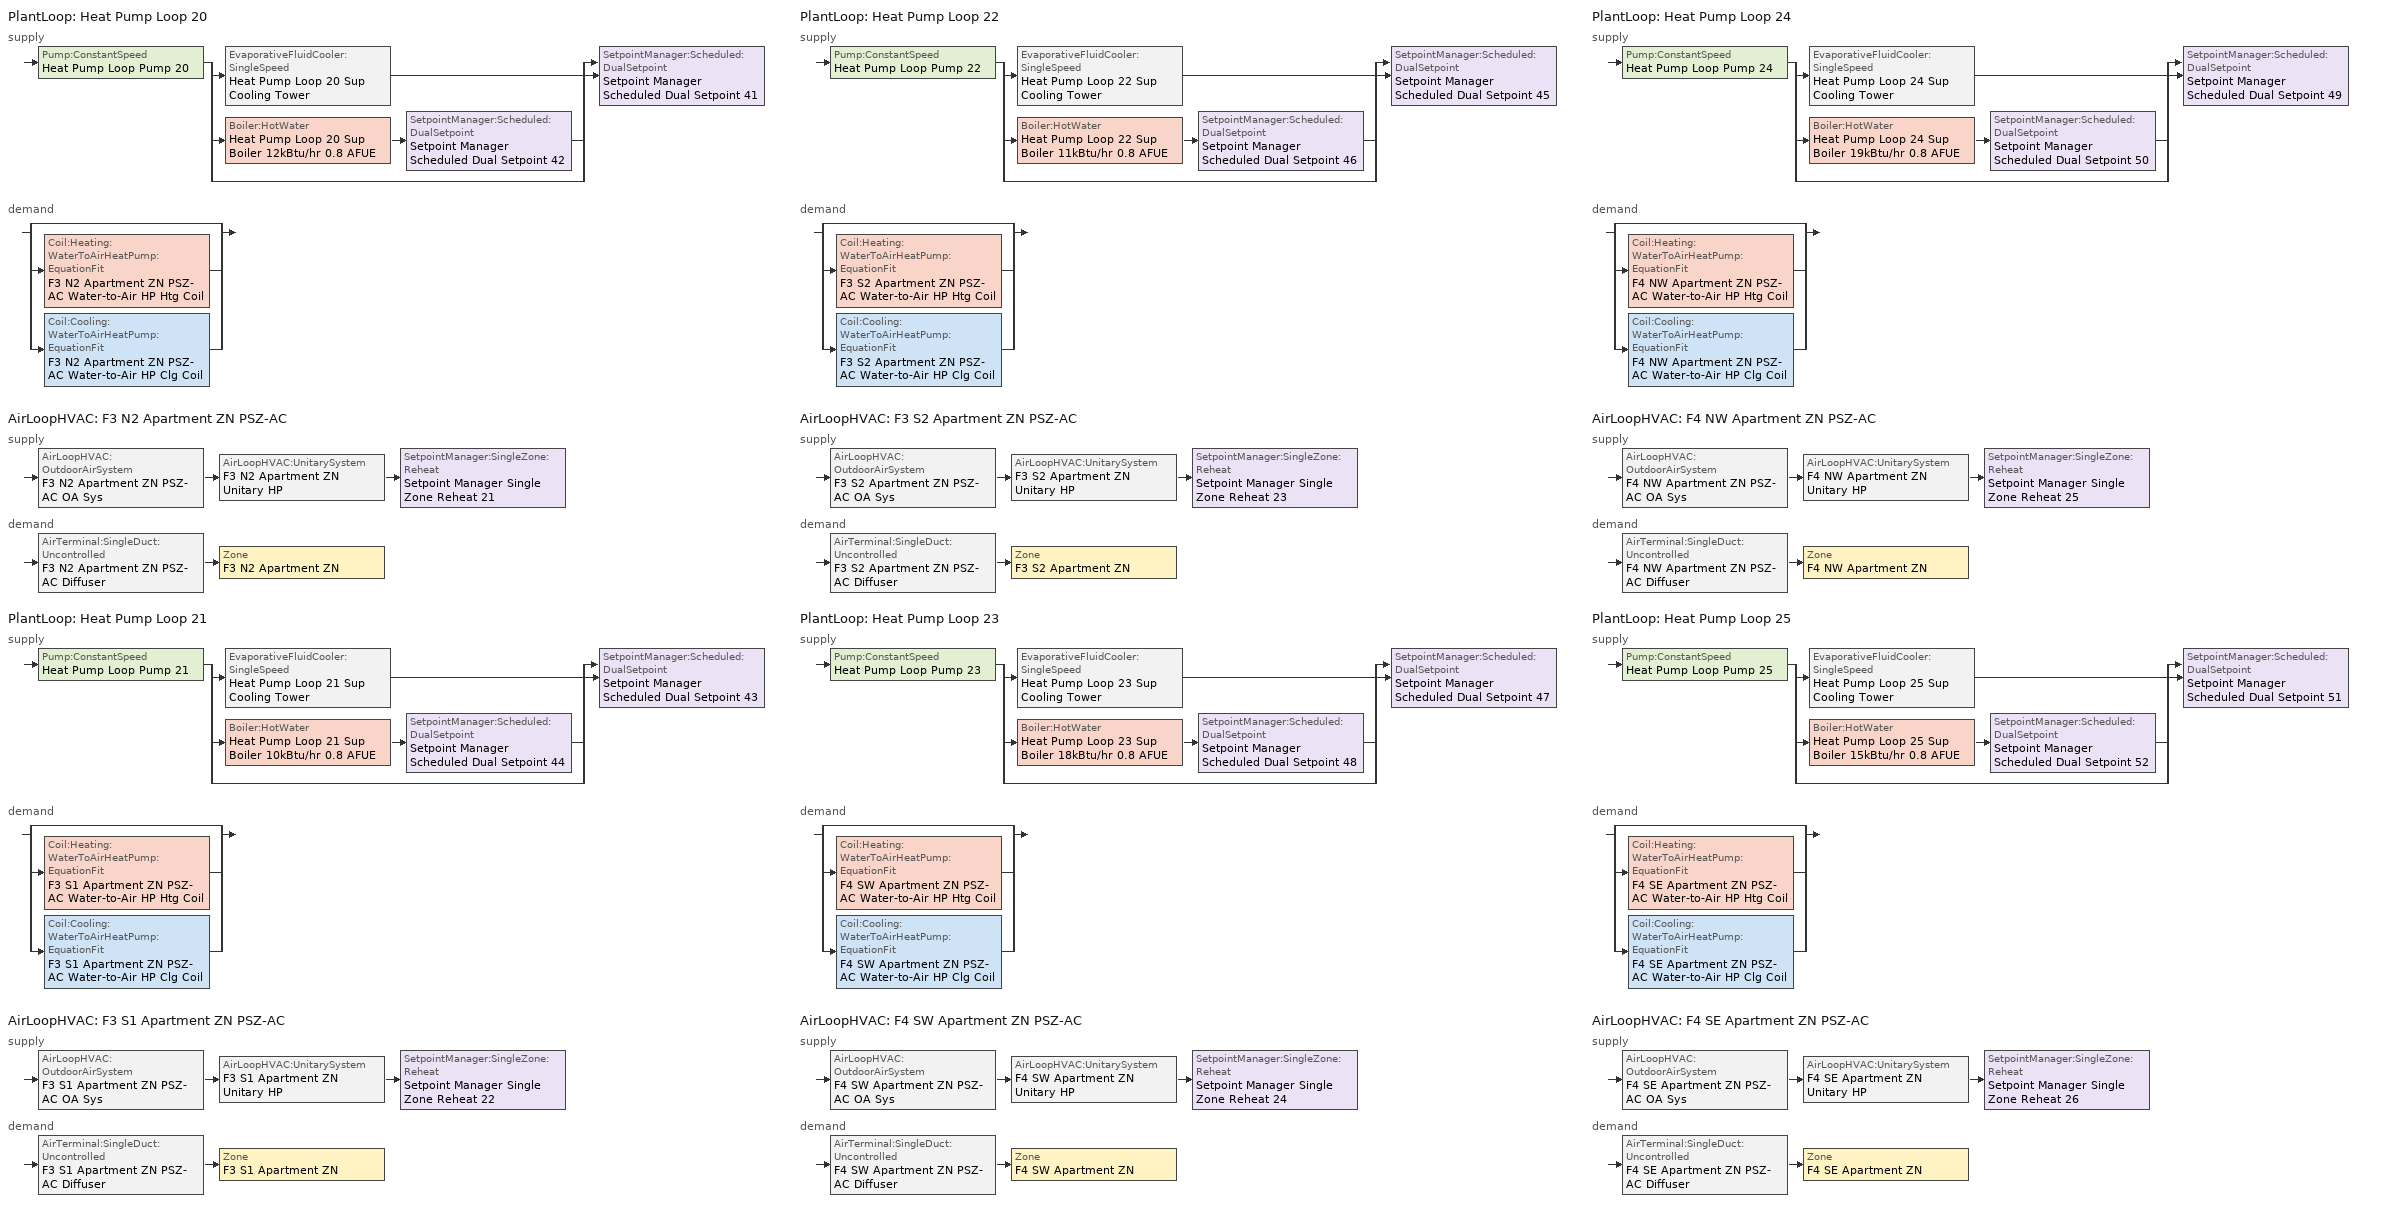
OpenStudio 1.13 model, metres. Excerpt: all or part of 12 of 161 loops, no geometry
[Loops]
PlantLoop 'Heat Pump Loop 20'
 supply: Pump:ConstantSpeed 'Heat Pump Loop Pump 20' > split
  | EvaporativeFluidCooler:SingleSpeed 'Heat Pump Loop 20 Sup Cooling Tower'
  | Boiler:HotWater 'Heat Pump Loop 20 Sup Boiler 12kBtu/hr 0.8 AFUE' > SetpointManager:Scheduled:DualSetpoint 'Setpoint Manager Scheduled Dual Setpoint 42'
  | bypass
  join > SetpointManager:Scheduled:DualSetpoint 'Setpoint Manager Scheduled Dual Setpoint 41'
 demand: split
  | bypass
  | Coil:Heating:WaterToAirHeatPump:EquationFit 'F3 N2 Apartment ZN PSZ-AC Water-to-Air HP Htg Coil'
  | Coil:Cooling:WaterToAirHeatPump:EquationFit 'F3 N2 Apartment ZN PSZ-AC Water-to-Air HP Clg Coil'
AirLoopHVAC 'F3 N2 Apartment ZN PSZ-AC'
 supply: AirLoopHVAC:OutdoorAirSystem 'F3 N2 Apartment ZN PSZ-AC OA Sys' > AirLoopHVAC:UnitarySystem 'F3 N2 Apartment ZN Unitary HP' > SetpointManager:SingleZone:Reheat 'Setpoint Manager Single Zone Reheat 21'
 demand: AirTerminal:SingleDuct:Uncontrolled 'F3 N2 Apartment ZN PSZ-AC Diffuser' > Zone 'F3 N2 Apartment ZN'
PlantLoop 'Heat Pump Loop 21'
 supply: Pump:ConstantSpeed 'Heat Pump Loop Pump 21' > split
  | EvaporativeFluidCooler:SingleSpeed 'Heat Pump Loop 21 Sup Cooling Tower'
  | Boiler:HotWater 'Heat Pump Loop 21 Sup Boiler 10kBtu/hr 0.8 AFUE' > SetpointManager:Scheduled:DualSetpoint 'Setpoint Manager Scheduled Dual Setpoint 44'
  | bypass
  join > SetpointManager:Scheduled:DualSetpoint 'Setpoint Manager Scheduled Dual Setpoint 43'
 demand: split
  | bypass
  | Coil:Heating:WaterToAirHeatPump:EquationFit 'F3 S1 Apartment ZN PSZ-AC Water-to-Air HP Htg Coil'
  | Coil:Cooling:WaterToAirHeatPump:EquationFit 'F3 S1 Apartment ZN PSZ-AC Water-to-Air HP Clg Coil'
AirLoopHVAC 'F3 S1 Apartment ZN PSZ-AC'
 supply: AirLoopHVAC:OutdoorAirSystem 'F3 S1 Apartment ZN PSZ-AC OA Sys' > AirLoopHVAC:UnitarySystem 'F3 S1 Apartment ZN Unitary HP' > SetpointManager:SingleZone:Reheat 'Setpoint Manager Single Zone Reheat 22'
 demand: AirTerminal:SingleDuct:Uncontrolled 'F3 S1 Apartment ZN PSZ-AC Diffuser' > Zone 'F3 S1 Apartment ZN'
PlantLoop 'Heat Pump Loop 22'
 supply: Pump:ConstantSpeed 'Heat Pump Loop Pump 22' > split
  | EvaporativeFluidCooler:SingleSpeed 'Heat Pump Loop 22 Sup Cooling Tower'
  | Boiler:HotWater 'Heat Pump Loop 22 Sup Boiler 11kBtu/hr 0.8 AFUE' > SetpointManager:Scheduled:DualSetpoint 'Setpoint Manager Scheduled Dual Setpoint 46'
  | bypass
  join > SetpointManager:Scheduled:DualSetpoint 'Setpoint Manager Scheduled Dual Setpoint 45'
 demand: split
  | bypass
  | Coil:Heating:WaterToAirHeatPump:EquationFit 'F3 S2 Apartment ZN PSZ-AC Water-to-Air HP Htg Coil'
  | Coil:Cooling:WaterToAirHeatPump:EquationFit 'F3 S2 Apartment ZN PSZ-AC Water-to-Air HP Clg Coil'
AirLoopHVAC 'F3 S2 Apartment ZN PSZ-AC'
 supply: AirLoopHVAC:OutdoorAirSystem 'F3 S2 Apartment ZN PSZ-AC OA Sys' > AirLoopHVAC:UnitarySystem 'F3 S2 Apartment ZN Unitary HP' > SetpointManager:SingleZone:Reheat 'Setpoint Manager Single Zone Reheat 23'
 demand: AirTerminal:SingleDuct:Uncontrolled 'F3 S2 Apartment ZN PSZ-AC Diffuser' > Zone 'F3 S2 Apartment ZN'
PlantLoop 'Heat Pump Loop 23'
 supply: Pump:ConstantSpeed 'Heat Pump Loop Pump 23' > split
  | EvaporativeFluidCooler:SingleSpeed 'Heat Pump Loop 23 Sup Cooling Tower'
  | Boiler:HotWater 'Heat Pump Loop 23 Sup Boiler 18kBtu/hr 0.8 AFUE' > SetpointManager:Scheduled:DualSetpoint 'Setpoint Manager Scheduled Dual Setpoint 48'
  | bypass
  join > SetpointManager:Scheduled:DualSetpoint 'Setpoint Manager Scheduled Dual Setpoint 47'
 demand: split
  | bypass
  | Coil:Heating:WaterToAirHeatPump:EquationFit 'F4 SW Apartment ZN PSZ-AC Water-to-Air HP Htg Coil'
  | Coil:Cooling:WaterToAirHeatPump:EquationFit 'F4 SW Apartment ZN PSZ-AC Water-to-Air HP Clg Coil'
AirLoopHVAC 'F4 SW Apartment ZN PSZ-AC'
 supply: AirLoopHVAC:OutdoorAirSystem 'F4 SW Apartment ZN PSZ-AC OA Sys' > AirLoopHVAC:UnitarySystem 'F4 SW Apartment ZN Unitary HP' > SetpointManager:SingleZone:Reheat 'Setpoint Manager Single Zone Reheat 24'
 demand: AirTerminal:SingleDuct:Uncontrolled 'F4 SW Apartment ZN PSZ-AC Diffuser' > Zone 'F4 SW Apartment ZN'
PlantLoop 'Heat Pump Loop 24'
 supply: Pump:ConstantSpeed 'Heat Pump Loop Pump 24' > split
  | EvaporativeFluidCooler:SingleSpeed 'Heat Pump Loop 24 Sup Cooling Tower'
  | Boiler:HotWater 'Heat Pump Loop 24 Sup Boiler 19kBtu/hr 0.8 AFUE' > SetpointManager:Scheduled:DualSetpoint 'Setpoint Manager Scheduled Dual Setpoint 50'
  | bypass
  join > SetpointManager:Scheduled:DualSetpoint 'Setpoint Manager Scheduled Dual Setpoint 49'
 demand: split
  | bypass
  | Coil:Heating:WaterToAirHeatPump:EquationFit 'F4 NW Apartment ZN PSZ-AC Water-to-Air HP Htg Coil'
  | Coil:Cooling:WaterToAirHeatPump:EquationFit 'F4 NW Apartment ZN PSZ-AC Water-to-Air HP Clg Coil'
AirLoopHVAC 'F4 NW Apartment ZN PSZ-AC'
 supply: AirLoopHVAC:OutdoorAirSystem 'F4 NW Apartment ZN PSZ-AC OA Sys' > AirLoopHVAC:UnitarySystem 'F4 NW Apartment ZN Unitary HP' > SetpointManager:SingleZone:Reheat 'Setpoint Manager Single Zone Reheat 25'
 demand: AirTerminal:SingleDuct:Uncontrolled 'F4 NW Apartment ZN PSZ-AC Diffuser' > Zone 'F4 NW Apartment ZN'
PlantLoop 'Heat Pump Loop 25'
 supply: Pump:ConstantSpeed 'Heat Pump Loop Pump 25' > split
  | EvaporativeFluidCooler:SingleSpeed 'Heat Pump Loop 25 Sup Cooling Tower'
  | Boiler:HotWater 'Heat Pump Loop 25 Sup Boiler 15kBtu/hr 0.8 AFUE' > SetpointManager:Scheduled:DualSetpoint 'Setpoint Manager Scheduled Dual Setpoint 52'
  | bypass
  join > SetpointManager:Scheduled:DualSetpoint 'Setpoint Manager Scheduled Dual Setpoint 51'
 demand: split
  | bypass
  | Coil:Heating:WaterToAirHeatPump:EquationFit 'F4 SE Apartment ZN PSZ-AC Water-to-Air HP Htg Coil'
  | Coil:Cooling:WaterToAirHeatPump:EquationFit 'F4 SE Apartment ZN PSZ-AC Water-to-Air HP Clg Coil'
AirLoopHVAC 'F4 SE Apartment ZN PSZ-AC'
 supply: AirLoopHVAC:OutdoorAirSystem 'F4 SE Apartment ZN PSZ-AC OA Sys' > AirLoopHVAC:UnitarySystem 'F4 SE Apartment ZN Unitary HP' > SetpointManager:SingleZone:Reheat 'Setpoint Manager Single Zone Reheat 26'
 demand: AirTerminal:SingleDuct:Uncontrolled 'F4 SE Apartment ZN PSZ-AC Diffuser' > Zone 'F4 SE Apartment ZN'
[EvaporativeFluidCooler:SingleSpeed] Design Air Flow Rate {m3/s}=autosize; Fan Power at Design Air Flow Rate {W}=autosize; Design Spray Water Flow Rate {m3/s}=0.002208; Performance Input Method=UFactorTimesAreaAndDesignWaterFlowRate; U-factor Times Area Value at Design Air Flow Rate {W/K}=autosize; Design Water Flow Rate {m3/s}=autosize; Capacity Control=FanCycling; Sizing Factor=1; Evaporation Loss Mode=SaturatedExit; Drift Loss Percent {percent}=0.008; Blowdown Calculation Mode=ConcentrationRatio; Blowdown Concentration Ratio=3
Heat Pump Loop 20 Sup Cooling Tower; Heat Pump Loop 21 Sup Cooling Tower; Heat Pump Loop 22 Sup Cooling Tower; Heat Pump Loop 23 Sup Cooling Tower; Heat Pump Loop 24 Sup Cooling Tower; Heat Pump Loop 25 Sup Cooling Tower
[Sizing:Zone] Zone Cooling Design Supply Air Temperature Input Method=SupplyAirTemperature; Zone Cooling Design Supply Air Temperature {C}=12.8; Zone Cooling Design Supply Air Temperature Difference {deltaC}=11.11; Zone Heating Design Supply Air Temperature Input Method=SupplyAirTemperature; Zone Heating Design Supply Air Temperature {C}=40; Zone Heating Design Supply Air Temperature Difference {deltaC}=11.11; Zone Cooling Design Supply Air Humidity Ratio {kg-H2O/kg-air}=0.0085; Zone Heating Design Supply Air Humidity Ratio {kg-H2O/kg-air}=0.008; Cooling Design Air Flow Method=DesignDay; Heating Design Air Flow Method=DesignDay; Account for Dedicated Outdoor Air System=No; Dedicated Outdoor Air System Control Strategy=NeutralSupplyAir; Dedicated Outdoor Air Low Setpoint Temperature for Design {C}=autosize; Dedicated Outdoor Air High Setpoint Temperature for Design {C}=autosize
F4 SW Apartment ZN; F4 SE Apartment ZN; F4 NW Apartment ZN; F3 N2 Apartment ZN; F3 S2 Apartment ZN; F3 S1 Apartment ZN
[Zone equipment]
F4 SW Apartment ZN: F4 SW Apartment ZN PSZ-AC Diffuser
F4 SE Apartment ZN: F4 SE Apartment ZN PSZ-AC Diffuser
F4 NW Apartment ZN: F4 NW Apartment ZN PSZ-AC Diffuser
F3 N2 Apartment ZN: F3 N2 Apartment ZN PSZ-AC Diffuser
F3 S2 Apartment ZN: F3 S2 Apartment ZN PSZ-AC Diffuser
F3 S1 Apartment ZN: F3 S1 Apartment ZN PSZ-AC Diffuser
[PlantLoop] Fluid Type=Water; Maximum Loop Temperature {C}=80; Minimum Loop Temperature {C}=5; Plant Loop Volume {m3}=Autocalculate; Load Distribution Scheme=Optimal
Heat Pump Loop 20; Heat Pump Loop 21; Heat Pump Loop 22; Heat Pump Loop 23; Heat Pump Loop 24; Heat Pump Loop 25
[Sizing:Plant] Loop Type=Heating; Design Loop Exit Temperature {C}=39; Loop Design Temperature Difference {deltaC}=11; Sizing Option=NonCoincident; Zone Timesteps in Averaging Window=1; Coincident Sizing Factor Mode=None
Heat Pump Loop 20; Heat Pump Loop 21; Heat Pump Loop 22; Heat Pump Loop 23; Heat Pump Loop 24; Heat Pump Loop 25
[SetpointManager:Scheduled:DualSetpoint]
Name | High Setpoint Schedule | Low Setpoint Schedule
Setpoint Manager Scheduled Dual Setpoint 41; Setpoint Manager Scheduled Dual Setpoint 42 | Heat Pump Loop High Temp - 65F 20 | Heat Pump Loop Low Temp - 41F 20
Setpoint Manager Scheduled Dual Setpoint 43; Setpoint Manager Scheduled Dual Setpoint 44 | Heat Pump Loop High Temp - 65F 21 | Heat Pump Loop Low Temp - 41F 21
Setpoint Manager Scheduled Dual Setpoint 45; Setpoint Manager Scheduled Dual Setpoint 46 | Heat Pump Loop High Temp - 65F 22 | Heat Pump Loop Low Temp - 41F 22
Setpoint Manager Scheduled Dual Setpoint 47; Setpoint Manager Scheduled Dual Setpoint 48 | Heat Pump Loop High Temp - 65F 23 | Heat Pump Loop Low Temp - 41F 23
Setpoint Manager Scheduled Dual Setpoint 49; Setpoint Manager Scheduled Dual Setpoint 50 | Heat Pump Loop High Temp - 65F 24 | Heat Pump Loop Low Temp - 41F 24
Setpoint Manager Scheduled Dual Setpoint 51; Setpoint Manager Scheduled Dual Setpoint 52 | Heat Pump Loop High Temp - 65F 25 | Heat Pump Loop Low Temp - 41F 25
[Pump:ConstantSpeed] Rated Flow Rate {m3/s}=autosize; Rated Pump Head {Pa}=179344; Rated Power Consumption {W}=autosize; Motor Efficiency=0.855; Fraction of Motor Inefficiencies to Fluid Stream=0; Pump Control Type=Intermittent
Heat Pump Loop Pump 20; Heat Pump Loop Pump 21; Heat Pump Loop Pump 22; Heat Pump Loop Pump 23; Heat Pump Loop Pump 24; Heat Pump Loop Pump 25
[Boiler:HotWater] Nominal Thermal Efficiency=0.8; Design Water Outlet Temperature {C}=30; Minimum Part Load Ratio=0; Maximum Part Load Ratio=1.2; Optimum Part Load Ratio=1; Water Outlet Upper Temperature Limit {C}=99; Boiler Flow Mode=ConstantFlow; Parasitic Electric Load {W}=0; Sizing Factor=1
Name | Normalized Boiler Efficiency Curve
Heat Pump Loop 20 Sup Boiler 12kBtu/hr 0.8 AFUE | Boiler with No Minimum Turndown 12
Heat Pump Loop 21 Sup Boiler 10kBtu/hr 0.8 AFUE | Boiler with No Minimum Turndown 13
Heat Pump Loop 22 Sup Boiler 11kBtu/hr 0.8 AFUE | Boiler with No Minimum Turndown 14
Heat Pump Loop 23 Sup Boiler 18kBtu/hr 0.8 AFUE | Boiler with No Minimum Turndown 15
Heat Pump Loop 24 Sup Boiler 19kBtu/hr 0.8 AFUE | Boiler with No Minimum Turndown 16
Heat Pump Loop 25 Sup Boiler 15kBtu/hr 0.8 AFUE | Boiler with No Minimum Turndown 17
[AirLoopHVAC] Availability Schedule=Always On Discrete; Design Supply Air Flow Rate {m3/s}=AutoSize
Name | Availability Manager
F3 N2 Apartment ZN PSZ-AC | Availability Manager Night Cycle 21
F3 S1 Apartment ZN PSZ-AC | Availability Manager Night Cycle 22
F3 S2 Apartment ZN PSZ-AC | Availability Manager Night Cycle 23
F4 SW Apartment ZN PSZ-AC | Availability Manager Night Cycle 24
F4 NW Apartment ZN PSZ-AC | Availability Manager Night Cycle 25
F4 SE Apartment ZN PSZ-AC | Availability Manager Night Cycle 26
[Sizing:System] Type of Load to Size On=Sensible; Design Outdoor Air Flow Rate {m3/s}=Autosize; Minimum System Air Flow Ratio=1; Preheat Design Temperature {C}=7; Preheat Design Humidity Ratio {kg-H2O/kg-Air}=0.008; Precool Design Temperature {C}=12.8; Precool Design Humidity Ratio {kg-H2O/kg-Air}=0.008; Central Cooling Design Supply Air Temperature {C}=12.8; Central Heating Design Supply Air Temperature {C}=40; Sizing Option=Coincident; 100% Outdoor Air in Cooling=No; 100% Outdoor Air in Heating=No; Central Cooling Design Supply Air Humidity Ratio {kg-H2O/kg-Air}=0.0085; Central Heating Design Supply Air Humidity Ratio {kg-H2O/kg-Air}=0.008; Cooling Design Air Flow Method=DesignDay; Cooling Design Air Flow Rate {m3/s}=0; Heating Design Air Flow Method=DesignDay; Heating Design Air Flow Rate {m3/s}=0; System Outdoor Air Method=ZoneSum; Zone Maximum Outdoor Air Fraction=1; Cooling Supply Air Flow Rate Per Floor Area {m3/s-m2}=0.00996765; Cooling Fraction of Autosized Cooling Supply Air Flow Rate=1; Cooling Supply Air Flow Rate Per Unit Cooling Capacity {m3/s-W}=3.94755e-05; Heating Supply Air Flow Rate Per Floor Area {m3/s-m2}=0.00996765; Heating Fraction of Autosized Heating Supply Air Flow Rate=1; Heating Fraction of Autosized Cooling Supply Air Flow Rate=1; Heating Supply Air Flow Rate Per Unit Heating Capacity {m3/s-W}=3.15882e-05; Cooling Design Capacity Method=CoolingDesignCapacity; Cooling Design Capacity {W}=autosize; Cooling Design Capacity Per Floor Area {W/m2}=234.7; Fraction of Autosized Cooling Design Capacity=1; Heating Design Capacity Method=HeatingDesignCapacity; Heating Design Capacity {W}=autosize; Heating Design Capacity Per Floor Area {W/m2}=157; Fraction of Autosized Heating Design Capacity=1; Central Cooling Capacity Control Method=OnOff
F3 N2 Apartment ZN PSZ-AC; F3 S1 Apartment ZN PSZ-AC; F3 S2 Apartment ZN PSZ-AC; F4 SW Apartment ZN PSZ-AC; F4 NW Apartment ZN PSZ-AC; F4 SE Apartment ZN PSZ-AC
[SetpointManager:SingleZone:Reheat] Minimum Supply Air Temperature {C}=-99; Maximum Supply Air Temperature {C}=50
Name | Control Zone
Setpoint Manager Single Zone Reheat 21 | F3 N2 Apartment ZN
Setpoint Manager Single Zone Reheat 22 | F3 S1 Apartment ZN
Setpoint Manager Single Zone Reheat 23 | F3 S2 Apartment ZN
Setpoint Manager Single Zone Reheat 24 | F4 SW Apartment ZN
Setpoint Manager Single Zone Reheat 25 | F4 NW Apartment ZN
Setpoint Manager Single Zone Reheat 26 | F4 SE Apartment ZN
[Fan:OnOff] Availability Schedule=Always On; Fan Efficiency=0.53625; Pressure Rise {Pa}=622.722; Maximum Flow Rate {m3/s}=autosize; Motor Efficiency=0.825; Motor In Airstream Fraction=1
Name | Fan Power Ratio Function of Speed Ratio Curve | Fan Efficiency Ratio Function of Speed Ratio Curve
F3 N2 Apartment ZN PSZ-AC Fan | Fan On Off Power Curve 20 | Fan On Off Efficiency Curve 20
F3 S1 Apartment ZN PSZ-AC Fan | Fan On Off Power Curve 21 | Fan On Off Efficiency Curve 21
F3 S2 Apartment ZN PSZ-AC Fan | Fan On Off Power Curve 22 | Fan On Off Efficiency Curve 22
F4 SW Apartment ZN PSZ-AC Fan | Fan On Off Power Curve 23 | Fan On Off Efficiency Curve 23
F4 NW Apartment ZN PSZ-AC Fan | Fan On Off Power Curve 24 | Fan On Off Efficiency Curve 24
F4 SE Apartment ZN PSZ-AC Fan | Fan On Off Power Curve 25 | Fan On Off Efficiency Curve 25
[Coil:Heating:WaterToAirHeatPump:EquationFit] Rated Heating Coefficient of Performance {W/W}=4.2; Heating Capacity Coefficient 1=0.237847; Heating Capacity Coefficient 2=-3.35824; Heating Capacity Coefficient 3=3.8064; Heating Capacity Coefficient 4=0.1792; Heating Capacity Coefficient 5=0.128607; Heating Power Consumption Coefficient 1=-3.79176; Heating Power Consumption Coefficient 2=3.38799; Heating Power Consumption Coefficient 3=1.50226; Heating Power Consumption Coefficient 4=-0.177654; Heating Power Consumption Coefficient 5=-0.10308
F3 N2 Apartment ZN PSZ-AC Water-to-Air HP Htg Coil; F3 S1 Apartment ZN PSZ-AC Water-to-Air HP Htg Coil; F3 S2 Apartment ZN PSZ-AC Water-to-Air HP Htg Coil; F4 SW Apartment ZN PSZ-AC Water-to-Air HP Htg Coil; F4 NW Apartment ZN PSZ-AC Water-to-Air HP Htg Coil; F4 SE Apartment ZN PSZ-AC Water-to-Air HP Htg Coil
[Coil:Heating:Electric] Availability Schedule=Always On Discrete
F3 N2 Apartment ZN PSZ-AC Electric Backup Htg Coil; F3 S1 Apartment ZN PSZ-AC Electric Backup Htg Coil; F3 S2 Apartment ZN PSZ-AC Electric Backup Htg Coil; F4 SW Apartment ZN PSZ-AC Electric Backup Htg Coil; F4 NW Apartment ZN PSZ-AC Electric Backup Htg Coil; F4 SE Apartment ZN PSZ-AC Electric Backup Htg Coil
[Coil:Cooling:WaterToAirHeatPump:EquationFit] Rated Cooling Coefficient of Performance {W/W}=3.4; Total Cooling Capacity Coefficient 1=-4.30267; Total Cooling Capacity Coefficient 2=7.18537; Total Cooling Capacity Coefficient 3=-2.23947; Total Cooling Capacity Coefficient 4=0.139996; Total Cooling Capacity Coefficient 5=0.10266; Sensible Cooling Capacity Coefficient 1=6.00194; Sensible Cooling Capacity Coefficient 2=22.6301; Sensible Cooling Capacity Coefficient 3=-26.7961; Sensible Cooling Capacity Coefficient 4=-1.72375; Sensible Cooling Capacity Coefficient 5=0.490645; Sensible Cooling Capacity Coefficient 6=0.0693119; Cooling Power Consumption Coefficient 1=-5.67776; Cooling Power Consumption Coefficient 2=0.438988; Cooling Power Consumption Coefficient 3=5.84528; Cooling Power Consumption Coefficient 4=0.141606; Cooling Power Consumption Coefficient 5=-0.168728
F3 N2 Apartment ZN PSZ-AC Water-to-Air HP Clg Coil; F3 S1 Apartment ZN PSZ-AC Water-to-Air HP Clg Coil; F3 S2 Apartment ZN PSZ-AC Water-to-Air HP Clg Coil; F4 SW Apartment ZN PSZ-AC Water-to-Air HP Clg Coil; F4 NW Apartment ZN PSZ-AC Water-to-Air HP Clg Coil; F4 SE Apartment ZN PSZ-AC Water-to-Air HP Clg Coil
[Controller:OutdoorAir] Minimum Outdoor Air Flow Rate {m3/s}=Autosize; Maximum Outdoor Air Flow Rate {m3/s}=Autosize; Economizer Control Type=NoEconomizer; Economizer Control Action Type=ModulateFlow; Economizer Maximum Limit Dry-Bulb Temperature {C}=28; Economizer Maximum Limit Enthalpy {J/kg}=64000; Economizer Minimum Limit Dry-Bulb Temperature {C}=-100; Lockout Type=NoLockout; Minimum Limit Type=FixedMinimum; Minimum Outdoor Air Schedule=Always On Discrete; High Humidity Control=No; Heat Recovery Bypass Control Type=BypassWhenOAFlowGreaterThanMinimum
Name | Controller Mechanical Ventilation
F3 N2 Apartment ZN PSZ-AC OA Sys Controller | Controller Mechanical Ventilation 21
F3 S1 Apartment ZN PSZ-AC OA Sys Controller | Controller Mechanical Ventilation 22
F3 S2 Apartment ZN PSZ-AC OA Sys Controller | Controller Mechanical Ventilation 23
F4 SW Apartment ZN PSZ-AC OA Sys Controller | Controller Mechanical Ventilation 24
F4 NW Apartment ZN PSZ-AC OA Sys Controller | Controller Mechanical Ventilation 25
F4 SE Apartment ZN PSZ-AC OA Sys Controller | Controller Mechanical Ventilation 26
[Controller:MechanicalVentilation] Availability Schedule=Always On Discrete; System Outdoor Air Method=ZoneSum
Controller Mechanical Ventilation 21; Controller Mechanical Ventilation 22; Controller Mechanical Ventilation 23; Controller Mechanical Ventilation 24; Controller Mechanical Ventilation 25; Controller Mechanical Ventilation 26
[AirLoopHVAC:OutdoorAirSystem]
Name | Controller
F3 N2 Apartment ZN PSZ-AC OA Sys | F3 N2 Apartment ZN PSZ-AC OA Sys Controller
F3 S1 Apartment ZN PSZ-AC OA Sys | F3 S1 Apartment ZN PSZ-AC OA Sys Controller
F3 S2 Apartment ZN PSZ-AC OA Sys | F3 S2 Apartment ZN PSZ-AC OA Sys Controller
F4 SW Apartment ZN PSZ-AC OA Sys | F4 SW Apartment ZN PSZ-AC OA Sys Controller
F4 NW Apartment ZN PSZ-AC OA Sys | F4 NW Apartment ZN PSZ-AC OA Sys Controller
F4 SE Apartment ZN PSZ-AC OA Sys | F4 SE Apartment ZN PSZ-AC OA Sys Controller
[AirLoopHVAC:UnitarySystem] Control Type=Load; Dehumidification Control Type=None; Fan Placement=BlowThrough; Supply Air Fan Operating Mode Schedule=Always On Discrete; DX Heating Coil Sizing Ratio=1; Use DOAS DX Cooling Coil=No; DOAS DX Cooling Coil Leaving Minimum Air Temperature {C}=2; Latent Load Control=SensibleOnlyLoadControl; Supply Air Flow Rate Method During Cooling Operation=SupplyAirFlowRate; Supply Air Flow Rate During Cooling Operation {m3/s}=autosize; Supply Air Flow Rate Method During Heating Operation=SupplyAirFlowRate; Supply Air Flow Rate During Heating Operation {m3/s}=autosize; Supply Air Flow Rate Method When No Cooling or Heating is Required=SupplyAirFlowRate; Supply Air Flow Rate When No Cooling or Heating is Required {m3/s}=autosize; Maximum Supply Air Temperature {C}=50; Maximum Outdoor Dry-Bulb Temperature for Supplemental Heater Operation {C}=21; Maximum Cycling Rate {cycles/hr}=2.5; Heat Pump Time Constant {s}=60; Fraction of On-Cycle Power Use=0.01; Heat Pump Fan Delay Time {s}=60; Ancilliary On-Cycle Electric Power {W}=0; Ancilliary Off-Cycle Electric Power {W}=0
Name | Controlling Zone or Thermostat Location | Supply Fan | Heating Coil | Cooling Coil | Supplemental Heating Coil
F3 N2 Apartment ZN Unitary HP | F3 N2 Apartment ZN | F3 N2 Apartment ZN PSZ-AC Fan | F3 N2 Apartment ZN PSZ-AC Water-to-Air HP Htg Coil | F3 N2 Apartment ZN PSZ-AC Water-to-Air HP Clg Coil | F3 N2 Apartment ZN PSZ-AC Electric Backup Htg Coil
F3 S1 Apartment ZN Unitary HP | F3 S1 Apartment ZN | F3 S1 Apartment ZN PSZ-AC Fan | F3 S1 Apartment ZN PSZ-AC Water-to-Air HP Htg Coil | F3 S1 Apartment ZN PSZ-AC Water-to-Air HP Clg Coil | F3 S1 Apartment ZN PSZ-AC Electric Backup Htg Coil
F3 S2 Apartment ZN Unitary HP | F3 S2 Apartment ZN | F3 S2 Apartment ZN PSZ-AC Fan | F3 S2 Apartment ZN PSZ-AC Water-to-Air HP Htg Coil | F3 S2 Apartment ZN PSZ-AC Water-to-Air HP Clg Coil | F3 S2 Apartment ZN PSZ-AC Electric Backup Htg Coil
F4 SW Apartment ZN Unitary HP | F4 SW Apartment ZN | F4 SW Apartment ZN PSZ-AC Fan | F4 SW Apartment ZN PSZ-AC Water-to-Air HP Htg Coil | F4 SW Apartment ZN PSZ-AC Water-to-Air HP Clg Coil | F4 SW Apartment ZN PSZ-AC Electric Backup Htg Coil
F4 NW Apartment ZN Unitary HP | F4 NW Apartment ZN | F4 NW Apartment ZN PSZ-AC Fan | F4 NW Apartment ZN PSZ-AC Water-to-Air HP Htg Coil | F4 NW Apartment ZN PSZ-AC Water-to-Air HP Clg Coil | F4 NW Apartment ZN PSZ-AC Electric Backup Htg Coil
F4 SE Apartment ZN Unitary HP | F4 SE Apartment ZN | F4 SE Apartment ZN PSZ-AC Fan | F4 SE Apartment ZN PSZ-AC Water-to-Air HP Htg Coil | F4 SE Apartment ZN PSZ-AC Water-to-Air HP Clg Coil | F4 SE Apartment ZN PSZ-AC Electric Backup Htg Coil
[AvailabilityManager:NightCycle] Control Type=CycleOnAny; Thermostat Tolerance {deltaC}=1; Cycling Run Time {s}=3600
Availability Manager Night Cycle 21; Availability Manager Night Cycle 22; Availability Manager Night Cycle 23; Availability Manager Night Cycle 24; Availability Manager Night Cycle 25; Availability Manager Night Cycle 26
[AirTerminal:SingleDuct:Uncontrolled] Availability Schedule=Always On Discrete; Maximum Air Flow Rate {m3/s}=AutoSize
F3 N2 Apartment ZN PSZ-AC Diffuser; F3 S1 Apartment ZN PSZ-AC Diffuser; F3 S2 Apartment ZN PSZ-AC Diffuser; F4 SW Apartment ZN PSZ-AC Diffuser; F4 NW Apartment ZN PSZ-AC Diffuser; F4 SE Apartment ZN PSZ-AC Diffuser
[Schedule:Ruleset]
Name | Default Day Schedule
Always On | Always On Default
Heat Pump Loop High Temp - 65F 20 | Heat Pump Loop High Temp - 65F Default 20
Heat Pump Loop Low Temp - 41F 20 | Heat Pump Loop Low Temp - 41F Default 20
Heat Pump Loop High Temp - 65F 21 | Heat Pump Loop High Temp - 65F Default 21
Heat Pump Loop Low Temp - 41F 21 | Heat Pump Loop Low Temp - 41F Default 21
Heat Pump Loop High Temp - 65F 22 | Heat Pump Loop High Temp - 65F Default 22
Heat Pump Loop Low Temp - 41F 22 | Heat Pump Loop Low Temp - 41F Default 22
Heat Pump Loop High Temp - 65F 23 | Heat Pump Loop High Temp - 65F Default 23
Heat Pump Loop Low Temp - 41F 23 | Heat Pump Loop Low Temp - 41F Default 23
Heat Pump Loop High Temp - 65F 24 | Heat Pump Loop High Temp - 65F Default 24
Heat Pump Loop Low Temp - 41F 24 | Heat Pump Loop Low Temp - 41F Default 24
Heat Pump Loop High Temp - 65F 25 | Heat Pump Loop High Temp - 65F Default 25
Heat Pump Loop Low Temp - 41F 25 | Heat Pump Loop Low Temp - 41F Default 25
[Schedule:Day]
Always On Default: 24, 0, 1
Heat Pump Loop High Temp - 65F Default 20; Heat Pump Loop High Temp - 65F Default 21; Heat Pump Loop High Temp - 65F Default 22; Heat Pump Loop High Temp - 65F Default 23; Heat Pump Loop High Temp - 65F Default 24; Heat Pump Loop High Temp - 65F Default 25: 24, 0, 18.3333
Heat Pump Loop Low Temp - 41F Default 20; Heat Pump Loop Low Temp - 41F Default 21; Heat Pump Loop Low Temp - 41F Default 22; Heat Pump Loop Low Temp - 41F Default 23; Heat Pump Loop Low Temp - 41F Default 24; Heat Pump Loop Low Temp - 41F Default 25: 24, 0, 5
[Schedule:Constant]
Always On Discrete: Value=1
[Curve:Exponent] Coefficient1 Constant=1; Coefficient2 Constant=0; Coefficient3 Constant=0; Minimum Value of x=0; Maximum Value of x=1
Fan On Off Power Curve 20; Fan On Off Power Curve 21; Fan On Off Power Curve 22; Fan On Off Power Curve 23; Fan On Off Power Curve 24; Fan On Off Power Curve 25
[Curve:Cubic] Minimum Value of x=0
Name | Coefficient1 Constant | Coefficient2 x | Coefficient3 x**2 | Coefficient4 x**3 | Maximum Value of x
Fan On Off Efficiency Curve 20; Fan On Off Efficiency Curve 21; Fan On Off Efficiency Curve 22; Fan On Off Efficiency Curve 23; Fan On Off Efficiency Curve 24; Fan On Off Efficiency Curve 25 | 1 | 0 | 0 | 0 | 1
Boiler with No Minimum Turndown 12; Boiler with No Minimum Turndown 13; Boiler with No Minimum Turndown 14; Boiler with No Minimum Turndown 15; Boiler with No Minimum Turndown 16; Boiler with No Minimum Turndown 17 | 0.7463 | 1.3196 | -2.2154 | 1.1674 | 1.3
